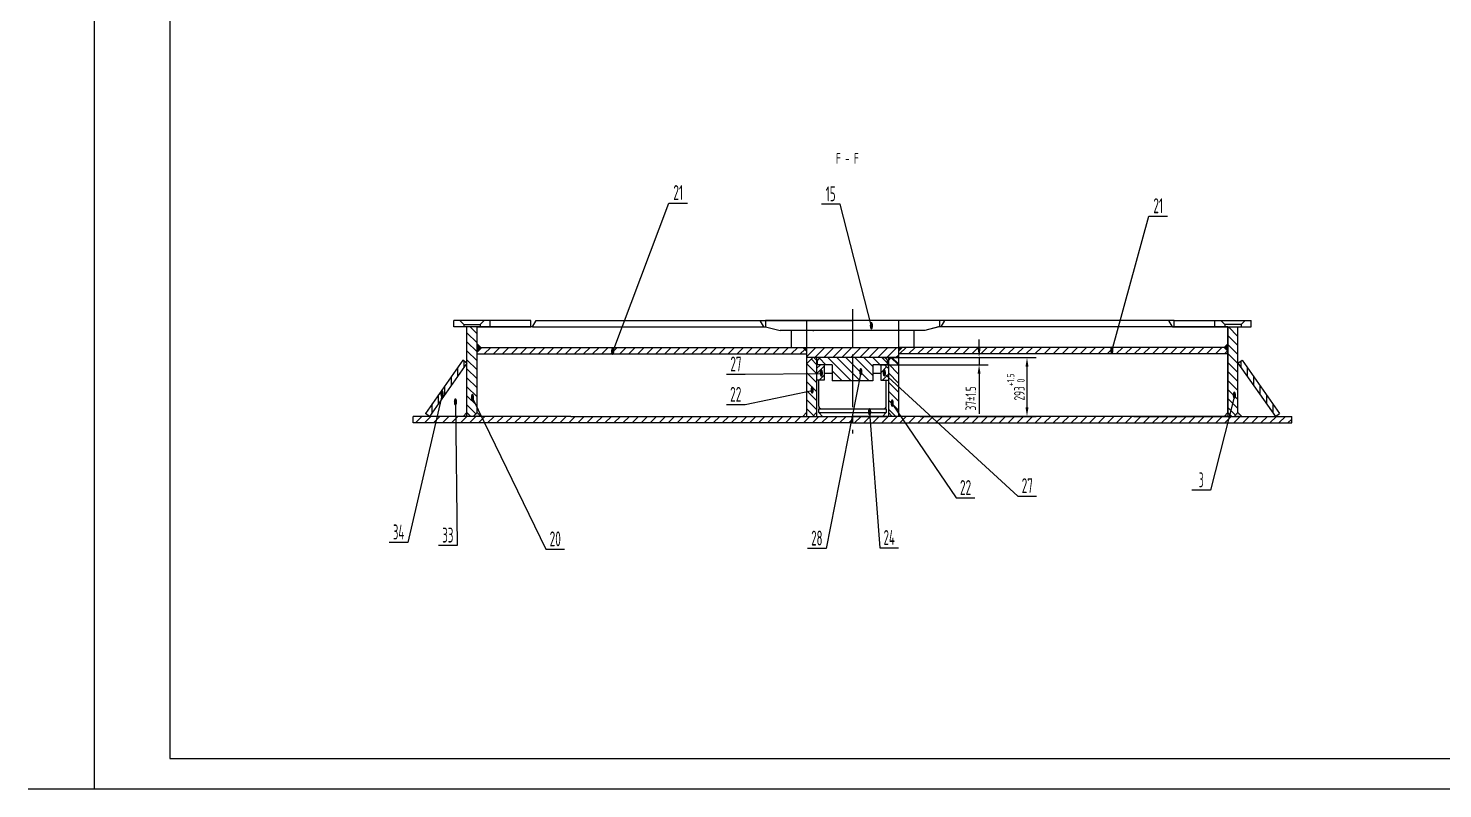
# Model space of a CAD drawing. Header units: millimetres. Extents: x 0 to 12943, y -98 to 8910.
# Drawn here: x 0 to 7035, y 0 to 3783 of the extents above; entities that cross this region are included whole.
import ezdxf
from ezdxf.enums import TextEntityAlignment as Align

# ---------------------------------------------------------------- set-up
doc = ezdxf.new("R2010")
doc.units = ezdxf.units.MM
doc.header["$LTSCALE"] = 150
doc.linetypes.add('G', pattern=[2, 1.25, -0.25, 0.25, -0.25])
for name, color, linetype in [('01', 7, 'Continuous'), ('02', 1, 'Continuous'), ('05', 4, 'G'), ('08', 1, 'Continuous'), ('11', 3, 'Continuous')]:
    doc.layers.add(name, color=color, linetype=linetype)
doc.styles.get("Standard").update_dxf_attribs({"font": 'isocp', "width": 0.707, "bigfont": 'intecad.shx'})
doc.dimstyles.new('INTE', dxfattribs={"dimscale": 15, "dimtxt": 3.5, "dimasz": 3, "dimexe": 3, "dimexo": 0, "dimgap": 1, "dimtad": 1, "dimdec": 3, "dimzin": 9, "dimdsep": 46, "dimtxsty": 'Standard', "dimcen": 0, "dimclrd": 1, "dimclre": 1, "dimclrt": 3, "dimaunit": 1, "dimadec": 0, "dimazin": 0, "dimtfac": 1, "dimtdec": 3, "dimtmove": 0, "dimatfit": 0, "dimfxl": 1, "dimarcsym": 0})
pattern_1 = [(135, (643.752, -2928.486), (-22.45064, -22.45064), [])]
pattern_2 = [(45, (643.752, 0), (-22.45064, 22.45064), [])]
pattern_3 = [(135, (643.752, 0), (-22.45064, -22.45064), [])]

# ---------------------------------------------------------------- blocks, each defined once
blk = doc.blocks.new('*D47')
at = {"layer": '08', "color": 1, "lineweight": -2}
for p, q in [((4295.8, 2145.3), (5012.4, 2145.3)), ((4967.4, 1897.3), (4967.4, 2100.3)), ((4436.7, 1852.3), (5012.4, 1852.3))]:
    blk.add_line(p, q, dxfattribs=at)
at = {"layer": '08', "color": 1}
for points in [[(4959.9, 2100.3), (4974.9, 2100.3), (4967.4, 2145.3)], [(4959.9, 1897.3), (4974.9, 1897.3), (4967.4, 1852.3)]]:
    blk.add_solid(points, dxfattribs=at)
at = {"layer": 'Defpoints', "color": 0}
for p in [(4295.8, 2145.3), (4967.4, 2145.3), (4436.7, 1852.3)]:
    blk.add_point(p, dxfattribs=at)
at = {"layer": '08', "color": 3, "insert": (4911.5, 1998.8), "char_height": 52.5, "attachment_point": 5, "rotation": 90}
blk.add_mtext('293{\\C3;\\H0.7x;\\S+1.5^  0;}', dxfattribs=at)
blk = doc.blocks.new('*D48')
at = {"layer": '08', "color": 1, "lineweight": -2}
for p, q in [((4729.1, 2190.3), (4729.1, 2235.3)), ((4245.9, 2145.3), (4774.1, 2145.3)), ((4729.1, 2145.3), (4729.1, 2109.3)), ((4249.3, 2109.3), (4774.1, 2109.3)), ((4729.1, 2064.3), (4729.1, 1865.2))]:
    blk.add_line(p, q, dxfattribs=at)
at = {"layer": '08', "color": 1}
for points in [[(4721.6, 2190.3), (4736.6, 2190.3), (4729.1, 2145.3)], [(4721.6, 2064.3), (4736.6, 2064.3), (4729.1, 2109.3)]]:
    blk.add_solid(points, dxfattribs=at)
at = {"layer": 'Defpoints', "color": 0}
for p in [(4245.9, 2145.3), (4249.3, 2109.3), (4729.1, 2109.3)]:
    blk.add_point(p, dxfattribs=at)
at = {"layer": '08', "color": 3, "insert": (4687.8, 1942.2), "char_height": 52.5, "attachment_point": 5, "rotation": 90}
blk.add_mtext('37%%p1.5', dxfattribs=at)
blk = doc.blocks.new('*U84')
at = {"layer": '01'}
for points in [[(25, 584), (25, 10)], [(25, 10), (831, 10)]]:
    blk.add_lwpolyline(points, dxfattribs=at)
at = {"layer": '02'}
for points in [[(0, 594), (0, 0)], [(0, 0), (841, 0)]]:
    blk.add_lwpolyline(points, dxfattribs=at)

msp = doc.modelspace()

# ---------------------------------------------------------------- hatches: boundary and pattern name
at = {"layer": '02', "linetype": 'Continuous'}
h = msp.add_hatch(dxfattribs=at)
h.set_pattern_fill('ANSI31', color=1, scale=10, angle=90, style=0)
h.set_pattern_definition(pattern_1)
h.paths.add_polyline_path([(2181.8177, 1871.2504), (2200.8177, 1852.2504), (2212.8177, 1852.2504), (2231.8177, 1871.2504), (2231.8177, 2297.2504), (2181.8177, 2297.2504)])
h = msp.add_hatch(dxfattribs=at)
h.set_pattern_fill('ANSI31', color=1, scale=10, angle=90, style=0)
h.set_pattern_definition(pattern_1)
h.paths.add_polyline_path([(5966.8177, 1871.2504), (5985.8177, 1852.2504), (5997.8177, 1852.2504), (6016.8177, 1871.2504), (6016.8177, 2297.2504), (5966.8177, 2297.2504)])
h = msp.add_hatch(color=1, dxfattribs=at)
h.paths.add_polyline_path([(2250.8177, 2195.2504), (2231.8177, 2214.2504), (2231.8177, 2195.2504)])
h.paths.add_polyline_path([(2231.8177, 2195.2504), (2231.8177, 2176.2504), (2250.8177, 2195.2504)])
h = msp.add_hatch(dxfattribs=at)
h.set_pattern_fill('ANSI31', color=1, scale=10, style=0)
h.set_pattern_definition(pattern_2)
h.paths.add_polyline_path([(3870.8177, 2163.2504), (3870.8177, 2176.2504), (3851.8177, 2195.2504), (2250.8177, 2195.2504), (2231.8177, 2176.2504), (2231.8177, 2163.2504)])
msp.add_hatch(color=1, dxfattribs=at).paths.add_polyline_path([(3870.8177, 2195.2504), (3851.8177, 2195.2504), (3870.8177, 2176.2504)])
h = msp.add_hatch(dxfattribs=at)
h.set_pattern_fill('ANSI31', color=1, scale=10, style=0)
h.set_pattern_definition(pattern_2)
h.paths.add_polyline_path([(4099.3177, 2195.2504), (4099.3177, 2145.2504), (4327.8177, 2145.2504), (4327.8177, 2195.2504)])
h.paths.add_polyline_path([(4099.3177, 2145.2504), (4099.3177, 2157.6341), (4099.3177, 2195.2504), (3870.8177, 2195.2504), (3870.8177, 2145.2504)])
h = msp.add_hatch(dxfattribs=at)
h.set_pattern_fill('ANSI31', color=1, scale=10, style=0)
h.set_pattern_definition(pattern_2)
h.paths.add_polyline_path([(4327.8177, 2163.2504), (4327.8177, 2176.2504), (4346.8177, 2195.2504), (5947.8177, 2195.2504), (5966.8177, 2176.2504), (5966.8177, 2163.2504)])
at = {"layer": '02'}
msp.add_hatch(color=256, dxfattribs=at).paths.add_polyline_path([(4346.8177, 2195.2504), (4327.8177, 2195.2504), (4327.8177, 2176.2504)])
at = {"layer": '02', "linetype": 'Continuous'}
h = msp.add_hatch(color=1, dxfattribs=at)
h.paths.add_polyline_path([(5947.8177, 2195.2504), (5966.8177, 2214.2504), (5966.8177, 2195.2504)])
h.paths.add_polyline_path([(5966.8177, 2195.2504), (5966.8177, 2176.2504), (5947.8177, 2195.2504)])
h = msp.add_hatch(dxfattribs=at)
h.set_pattern_fill('ANSI31', color=1, scale=10, angle=45, style=0)
h.set_pattern_definition([(90, (643.752, 0), (-31.75, 5e-15), [])])
h.paths.add_polyline_path([(2161.3875, 2131.659), (1975.6101, 1866.9763), (1995.8177, 1852.2504), (2181.8177, 2117.2504)])
h = msp.add_hatch(dxfattribs=at)
h.set_pattern_fill('ANSI31', color=1, scale=10, angle=90, style=0)
h.set_pattern_definition(pattern_3)
h.paths.add_polyline_path([(3920.8177, 2132.2504), (3907.8177, 2145.2504), (3902.8177, 2145.2504), (3870.8177, 2113.2504), (3870.8177, 1852.2504), (3901.8177, 1852.2504), (3920.8177, 1871.2504)])
h.paths.add_polyline_path([(4277.8177, 1871.2504), (4296.8177, 1852.2504), (4327.8177, 1852.2504), (4327.8177, 2113.2504), (4295.8177, 2145.2504), (4290.8177, 2145.2504), (4277.8177, 2132.2504)])
h = msp.add_hatch(dxfattribs=at)
h.set_pattern_fill('ANSI31', color=1, scale=10, angle=90, style=0)
h.set_pattern_definition(pattern_3)
h.paths.add_polyline_path([(4200.8177, 2109.2504), (4273.8177, 2109.2504), (4273.8177, 2132.2504), (4260.8177, 2145.2504), (4099.3177, 2145.2504), (4099.3177, 2029.2504), (4200.8177, 2029.2504)])
h.paths.add_polyline_path([(4099.3177, 2145.2504), (3937.8177, 2145.2504), (3924.8177, 2132.2504), (3924.8177, 2109.2504), (3997.8177, 2109.2504), (3997.8177, 2029.2504), (4099.3177, 2029.2504)])
h = msp.add_hatch(dxfattribs=at)
h.set_pattern_fill('ANSI31', color=1, scale=10, angle=45, style=0)
h.paths.add_polyline_path([(6037.248, 2131.659), (6223.0253, 1866.9763), (6202.8177, 1852.2504), (6016.8177, 2117.2504)])
h = msp.add_hatch(dxfattribs=at)
h.set_pattern_fill('ANSI31', color=1, scale=10, style=0)
h.set_pattern_definition(pattern_2)
h.paths.add_polyline_path([(4277.8177, 2085.4565), (4277.8177, 2090.2504), (4258.8177, 2109.2504), (4239.8177, 2109.2504), (4239.8177, 2033.2504), (4277.8177, 2033.2504)])
h.paths.add_polyline_path([(3958.8177, 2109.2504), (3939.8177, 2109.2504), (3920.8177, 2090.2504), (3920.8177, 2033.2504), (3958.8177, 2033.2504)])
h = msp.add_hatch(dxfattribs=at)
h.set_pattern_fill('ANSI31', color=1, scale=10, style=0)
h.set_pattern_definition(pattern_2)
h.paths.add_polyline_path([(4099.3177, 1820.2504), (4099.3177, 1852.2504), (3931.0677, 1852.2504), (2699.3177, 1852.2504), (1914.3177, 1852.2504), (1914.3177, 1820.2504), (2054.3177, 1820.2504), (2359.3177, 1820.2504)])
h = msp.add_hatch(color=1, dxfattribs=at)
h.paths.add_polyline_path([(2250.8177, 1852.2504), (2231.8177, 1871.2504), (2231.8177, 1852.2504)])
h.paths.add_polyline_path([(2231.8177, 1852.2504), (2231.8177, 1871.2504), (2212.8177, 1852.2504)])
h.paths.add_polyline_path([(2200.8177, 1852.2504), (2181.8177, 1871.2504), (2181.8177, 1852.2504)])
h.paths.add_polyline_path([(2181.8177, 1871.2504), (2162.8177, 1852.2504), (2181.8177, 1852.2504)])
h = msp.add_hatch(dxfattribs=at)
h.set_pattern_fill('ANSI31', color=1, scale=10, style=0)
h.paths.add_polyline_path([(4099.3177, 1820.2504), (4099.3177, 1852.2504), (4267.5677, 1852.2504), (5499.3177, 1852.2504), (6284.3177, 1852.2504), (6284.3177, 1820.2504), (6144.3177, 1820.2504), (5839.3177, 1820.2504)])
h = msp.add_hatch(color=1, dxfattribs=at)
h.paths.add_polyline_path([(5947.8177, 1852.2504), (5966.8177, 1871.2504), (5966.8177, 1852.2504)])
h.paths.add_polyline_path([(5966.8177, 1852.2504), (5966.8177, 1871.2504), (5985.8177, 1852.2504)])
h.paths.add_polyline_path([(5997.8177, 1852.2504), (6016.8177, 1871.2504), (6016.8177, 1852.2504)])
h.paths.add_polyline_path([(6016.8177, 1871.2504), (6035.8177, 1852.2504), (6016.8177, 1852.2504)])

# ---------------------------------------------------------------- linework, layer by layer
for p, q in [((3794.3177, 2279.2504), (3794.3177, 2195.2504)), ((4404.3177, 2279.2504), (4404.3177, 2195.2504)), ((5966.8177, 2297.2504), (5966.8177, 1852.2504)), ((3958.8177, 2068.1504), (3997.8177, 2068.1504)), ((4200.8177, 2068.1504), (4239.8177, 2068.1504)), ((3931.8177, 1903.3504), (3931.8177, 2033.2504)), ((4267.4177, 1903.3504), (4267.4177, 2033.2504)), ((3440.3177, 1852.2504), (4093.3177, 1852.2504)), ((3944.8177, 1890.3504), (4254.4177, 1890.3504)), ((4758.3177, 1852.2504), (4105.3177, 1852.2504))]:
    msp.add_line(p, q)
for centre, start, end in [((3944.8177, 1903.3504), 180, 270), ((4254.4177, 1903.3504), 270, 0)]:
    msp.add_arc(centre, 13, start, end)
at = {"layer": '01', "color": 7, "linetype": 'Continuous'}
for p, q in [((2499.3177, 2329.2504), (2116.8177, 2329.2504)), ((2116.8177, 2297.2504), (2116.8177, 2329.2504)), ((2296.8177, 2297.2504), (2296.8177, 2329.2504)), ((2499.3177, 2297.2504), (2499.3177, 2329.2504)), ((2508.3177, 2297.2504), (2526.3177, 2329.2504)), ((2526.3177, 2329.2504), (4099.3177, 2329.2504)), ((3657.8177, 2297.2504), (3639.8177, 2329.2504)), ((3870.8177, 2329.2504), (3870.8177, 2279.2504)), ((3870.8177, 2329.2504), (3870.8177, 2279.2504)), ((5699.3177, 2329.2504), (4099.3177, 2329.2504)), ((4327.8177, 2329.2504), (4327.8177, 2279.2504)), ((4540.8177, 2297.2504), (4558.8177, 2329.2504)), ((5690.3177, 2297.2504), (5672.3177, 2329.2504)), ((5699.3177, 2329.2504), (6081.8177, 2329.2504)), ((5699.3177, 2297.2504), (5699.3177, 2329.2504)), ((5901.8177, 2297.2504), (5901.8177, 2329.2504)), ((5901.8177, 2297.2504), (5901.8177, 2329.2504)), ((6081.8177, 2297.2504), (6081.8177, 2329.2504)), ((2296.8177, 2297.2504), (2116.8177, 2297.2504)), ((2181.8177, 1871.2504), (2181.8177, 2297.2504)), ((2231.8177, 1871.2504), (2231.8177, 2297.2504)), ((2231.8177, 2297.2504), (2499.3177, 2297.2504)), ((2508.3177, 2297.2504), (2296.8177, 2297.2504)), ((2508.3177, 2297.2504), (3670.6598, 2297.2504)), ((3794.3177, 2279.2504), (3794.3177, 2195.2504)), ((3870.8177, 2279.2504), (3870.8177, 1852.2504)), ((3902.8177, 2279.2504), (3907.8177, 2279.2504)), ((4327.8177, 2279.2504), (4327.8177, 1852.2504)), ((4404.3177, 2279.2504), (4404.3177, 2195.2504)), ((5690.3177, 2297.2504), (4527.9756, 2297.2504)), ((5690.3177, 2297.2504), (5901.8177, 2297.2504)), ((5966.8177, 2297.2504), (5699.3177, 2297.2504)), ((5901.8177, 2297.2504), (6081.8177, 2297.2504)), ((5966.8177, 1871.2504), (5966.8177, 2297.2504)), ((6016.8177, 1871.2504), (6016.8177, 2297.2504)), ((2231.8177, 2214.2504), (2250.8177, 2195.2504)), ((2231.8177, 2195.2504), (3870.8177, 2195.2504)), ((2231.8177, 2176.2504), (2250.8177, 2195.2504)), ((2526.3177, 2195.2504), (4327.8177, 2195.2504)), ((3851.8177, 2195.2504), (3870.8177, 2176.2504)), ((5966.8177, 2195.2504), (4327.8177, 2195.2504)), ((4346.8177, 2195.2504), (4327.8177, 2176.2504)), ((5966.8177, 2214.2504), (5947.8177, 2195.2504)), ((5966.8177, 2176.2504), (5947.8177, 2195.2504)), ((2231.8177, 2163.2504), (3870.8177, 2163.2504)), ((3902.8177, 2145.2504), (3870.8177, 2113.2504)), ((3920.8177, 2145.2504), (3920.8177, 1852.2504)), ((4277.8177, 2145.2504), (4277.8177, 1852.2504)), ((4295.8177, 2145.2504), (4327.8177, 2113.2504)), ((5966.8177, 2163.2504), (4327.8177, 2163.2504)), ((2699.3177, 1852.2504), (1914.3177, 1852.2504)), ((2699.3177, 1852.2504), (4099.3177, 1852.2504)), ((3870.8177, 1871.2504), (3851.8177, 1852.2504)), ((3870.8177, 1852.2504), (3884.7091, 1852.2504)), ((3870.8177, 1852.2504), (3901.8177, 1852.2504)), ((3920.8177, 1871.2504), (3901.8177, 1852.2504)), ((5499.3177, 1852.2504), (4099.3177, 1852.2504)), ((4277.8177, 1871.2504), (4296.8177, 1852.2504)), ((4327.8177, 1852.2504), (4296.8177, 1852.2504)), ((4327.8177, 1852.2504), (4313.9263, 1852.2504)), ((5499.3177, 1852.2504), (6284.3177, 1852.2504)), ((2359.3177, 1820.2504), (2054.3177, 1820.2504)), ((5839.3177, 1820.2504), (6144.3177, 1820.2504))]:
    msp.add_line(p, q, dxfattribs=at)
at = {"layer": '01'}
for p, q in [((2166.8177, 2310.2504), (2146.8739, 2329.2504)), ((2246.8177, 2310.2504), (2266.7616, 2329.2504)), ((4531.8177, 2329.2504), (3666.8177, 2329.2504)), ((3666.8177, 2329.2504), (3666.8177, 2298.2504)), ((3666.8177, 2329.2504), (3666.8177, 2298.2504)), ((3666.8177, 2329.2504), (3666.8177, 2298.2504)), ((3666.8177, 2329.2504), (3666.8177, 2298.2504)), ((4531.8177, 2329.2504), (4531.8177, 2298.2504)), ((4531.8177, 2329.2504), (4531.8177, 2298.2504)), ((5951.8177, 2310.2504), (5931.8739, 2329.2504)), ((6031.8177, 2310.2504), (6051.7616, 2329.2504)), ((2166.8177, 2310.2504), (2166.8177, 2297.2504)), ((2166.8177, 2310.2504), (2246.8177, 2310.2504)), ((2246.8177, 2310.2504), (2246.8177, 2297.2504)), ((3666.8177, 2298.2504), (3739.8177, 2279.2504)), ((4458.8177, 2279.2504), (3739.8177, 2279.2504)), ((4458.8177, 2279.2504), (4404.3177, 2279.2504)), ((4531.8177, 2298.2504), (4458.8177, 2279.2504)), ((4527.9756, 2297.2504), (4458.8177, 2279.2504)), ((5966.8177, 2297.2504), (4527.9756, 2297.2504)), ((6031.8177, 2310.2504), (5951.8177, 2310.2504)), ((5951.8177, 2310.2504), (5951.8177, 2297.2504)), ((6031.8177, 2310.2504), (6031.8177, 2297.2504)), ((2161.3875, 2131.659), (1975.6101, 1866.9763)), ((2181.8177, 2117.2504), (1995.8177, 1852.2504)), ((2181.8177, 2117.2504), (2161.3875, 2131.659)), ((2181.8177, 1852.2504), (2181.8177, 2117.2504)), ((4099.3177, 2145.2504), (3870.8177, 2145.2504)), ((3907.8177, 2145.2504), (3920.8177, 2132.2504)), ((3937.8177, 2145.2504), (3924.8177, 2132.2504)), ((3924.8177, 2109.2504), (3924.8177, 2132.2504)), ((4327.8177, 2145.2504), (3937.8177, 2145.2504)), ((4260.8177, 2145.2504), (4273.8177, 2132.2504)), ((4273.8177, 2109.2504), (4273.8177, 2132.2504)), ((4290.8177, 2145.2504), (4277.8177, 2132.2504)), ((6016.8177, 2117.2504), (6037.248, 2131.659)), ((6016.8177, 2117.2504), (6202.8177, 1852.2504)), ((6037.248, 2131.659), (6223.0253, 1866.9763)), ((3939.8177, 2109.2504), (3920.8177, 2090.2504)), ((3920.8177, 2085.4565), (3920.8177, 2028.4565)), ((3997.8177, 2109.2504), (3924.8177, 2109.2504)), ((3958.8177, 2109.2504), (3939.8177, 2109.2504)), ((3962.8177, 2109.2504), (3943.8177, 2109.2504)), ((3962.8177, 2109.2504), (3943.8177, 2109.2504)), ((3958.8177, 2109.2504), (3958.8177, 2033.2504)), ((3997.8177, 2109.2504), (3997.8177, 2029.2504)), ((4273.8177, 2109.2504), (4200.8177, 2109.2504)), ((4200.8177, 2109.2504), (4200.8177, 2029.2504)), ((4235.8177, 2109.2504), (4254.8177, 2109.2504)), ((4239.8177, 2109.2504), (4239.8177, 2033.2504)), ((4239.8177, 2109.2504), (4258.8177, 2109.2504)), ((4258.8177, 2109.2504), (4277.8177, 2090.2504)), ((4277.8177, 2085.4565), (4277.8177, 2028.4565)), ((3958.8177, 2033.2504), (3920.8177, 2033.2504)), ((4200.8177, 2029.2504), (3997.8177, 2029.2504)), ((4239.8177, 2033.2504), (4277.8177, 2033.2504)), ((1914.3177, 1820.2504), (1914.3177, 1852.2504)), ((1995.8177, 1852.2504), (1975.6101, 1866.9763)), ((2181.8177, 1871.2504), (2162.8177, 1852.2504)), ((2181.8177, 1871.2504), (2200.8177, 1852.2504)), ((2231.8177, 1871.2504), (2212.8177, 1852.2504)), ((2231.8177, 1871.2504), (2250.8177, 1852.2504)), ((3931.0677, 1852.2504), (4267.5677, 1852.2504)), ((3931.3177, 1871.2504), (3931.3177, 1890.2504)), ((3931.3177, 1890.2504), (4267.3177, 1890.2504)), ((3931.3177, 1871.2504), (3950.3177, 1852.2504)), ((3931.3177, 1871.2504), (4267.3177, 1871.2504)), ((3950.3177, 1852.2504), (4248.3177, 1852.2504)), ((4248.3177, 1852.2504), (4267.3177, 1871.2504)), ((4267.3177, 1890.2504), (4267.3177, 1871.2504)), ((5966.8177, 1852.2504), (4404.3177, 1852.2504)), ((5966.8177, 1871.2504), (5947.8177, 1852.2504)), ((5966.8177, 1871.2504), (5985.8177, 1852.2504)), ((6016.8177, 1871.2504), (5997.8177, 1852.2504)), ((6016.8177, 1871.2504), (6035.8177, 1852.2504)), ((6202.8177, 1852.2504), (6223.0253, 1866.9763)), ((6284.3177, 1820.2504), (6284.3177, 1852.2504)), ((2054.3177, 1820.2504), (1914.3177, 1820.2504)), ((4099.3177, 1820.2504), (2359.3177, 1820.2504)), ((4099.3177, 1820.2504), (5839.3177, 1820.2504)), ((6144.3177, 1820.2504), (6284.3177, 1820.2504))]:
    msp.add_line(p, q, dxfattribs=at)
at = {"layer": '02'}
for p, q in [((2906.6842, 2173.1293), (3185.9513, 2914.0365)), ((3185.9513, 2914.0365), (3278.9513, 2914.0365)), ((4037.5242, 2907.8398), (3944.5242, 2907.8398)), ((4193.4743, 2299.575), (4037.5242, 2907.8398)), ((5389.2662, 2177.6205), (5573.3671, 2848.5832)), ((5573.3671, 2848.5832), (5666.3671, 2848.5832)), ((3566.3818, 2060.9008), (3473.3818, 2060.9008)), ((3944.4751, 2064.2656), (3566.3818, 2060.9008)), ((4140.7892, 2070.7219), (3968.7491, 1194.8905)), ((4257.6388, 2065.5322), (4922.422, 1455.6858)), ((3898.8113, 1979.8639), (3565.3028, 1910.1814)), ((2057.7804, 1960.9003), (1888.1256, 1225.4616)), ((2124.6088, 1920.3919), (2133.1751, 1209.7545)), ((2209.1951, 1942.6483), (2574.4921, 1191.0901)), ((3565.3028, 1910.1814), (3472.3028, 1910.1814)), ((4296.8665, 1914.6446), (4615.2255, 1446.5573)), ((5998.7949, 1953.9637), (5880.5586, 1484.753)), ((4184.5388, 1871.2504), (4235.5977, 1197.8947)), ((5880.5586, 1484.753), (5787.5586, 1484.753)), ((4615.2255, 1446.5573), (4708.2255, 1446.5573)), ((4922.422, 1455.6858), (5015.422, 1455.6858)), ((1888.1256, 1225.4616), (1795.1256, 1225.4616)), ((2133.1751, 1209.7545), (2040.1751, 1209.7545)), ((4235.5977, 1197.8947), (4328.5977, 1197.8947)), ((2574.4921, 1191.0901), (2667.4921, 1191.0901)), ((3968.7491, 1194.8905), (3875.7491, 1194.8905))]:
    msp.add_line(p, q, dxfattribs=at)
msp.add_lwpolyline([(0, 0), (8410, 0)], dxfattribs=at)
at = {"layer": '05', "color": 4, "linetype": 'G'}
for p, q in [((4099.3177, 2385.3937), (4099.3177, 1766.8915)), ((4099.3177, 2375.9947), (4099.3177, 2214.0941)), ((4099.3177, 2157.6341), (4099.3177, 2012.1231))]:
    msp.add_line(p, q, dxfattribs=at)

# ---------------------------------------------------------------- block references
at = {"layer": '05', "xscale": 15, "yscale": 15, "zscale": 15}
msp.add_blockref('*U84', (328.3417, 0), dxfattribs=at)

# ---------------------------------------------------------------- texts
at = {"layer": '02', "width": 0.605172}
for p, p2 in [((4184.4743, 2284.575), (4202.4743, 2284.575)), ((2897.6842, 2158.1293), (2915.6842, 2158.1293)), ((5380.2662, 2162.6205), (5398.2662, 2162.6205)), ((3935.4751, 2049.2656), (3953.4751, 2049.2656)), ((4131.7892, 2055.7219), (4149.7892, 2055.7219)), ((4248.6388, 2050.5322), (4266.6388, 2050.5322)), ((2048.7804, 1945.9003), (2066.7804, 1945.9003)), ((3889.8113, 1964.8639), (3907.8113, 1964.8639)), ((5989.7949, 1938.9637), (6007.7949, 1938.9637)), ((2115.6088, 1905.3919), (2133.6088, 1905.3919)), ((2200.1951, 1927.6483), (2218.1951, 1927.6483)), ((4287.8665, 1899.6446), (4305.8665, 1899.6446)), ((4175.5388, 1856.2504), (4193.5388, 1856.2504))]:
    msp.add_text('●', height=30, dxfattribs=at).set_placement(p, p2, align=Align.FIT)
at = {"layer": '11'}
for s, height, width, p, p2 in [('21', 74.24621, 0.623098, (3208.1634, 2929.0365), (3256.7392, 2929.0365)), ('15', 74.24621, 0.609833, (3966.3157, 2922.8398), (4015.7328, 2922.8398)), ('21', 74.24621, 0.623098, (5595.5792, 2863.5832), (5644.155, 2863.5832)), ('27', 74.24621, 0.601243, (3491.9818, 2075.9008), (3547.7818, 2075.9008)), ('22', 74.24621, 0.573679, (3490.9028, 1925.1814), (3546.7028, 1925.1814)), ('3', 74.2462, 0.527686, (5822.4731, 1499.753), (5845.6442, 1499.753)), ('22', 74.24621, 0.573679, (4633.8255, 1461.5573), (4689.6255, 1461.5573)), ('27', 74.24621, 0.601243, (4941.022, 1470.6858), (4996.822, 1470.6858)), ('34', 74.24621, 0.556706, (1813.7256, 1240.4616), (1869.5256, 1240.4616)), ('33', 74.24621, 0.581958, (2058.7751, 1224.7545), (2114.5751, 1224.7545)), ('20', 74.24621, 0.600864, (2593.0921, 1206.0901), (2648.8921, 1206.0901)), ('28', 74.24621, 0.601243, (3894.3491, 1209.8905), (3950.1491, 1209.8905)), ('24', 74.24621, 0.556706, (4254.1977, 1212.8947), (4309.9977, 1212.8947))]:
    msp.add_text(s, height=height, dxfattribs=dict(at, width=width)).set_placement(p, p2, align=Align.FIT)
at = {"layer": '11', "color": 3, "linetype": 'Continuous', "insert": (4017.5227, 3161.9841), "char_height": 52.5, "attachment_point": 1}
msp.add_mtext('F - F', dxfattribs=at)

# ---------------------------------------------------------------- dimensions: what is measured, and where the dimension line sits
at = {"layer": '08'}
for base, p1, p2, text, picture, middle in [((4729.076, 2109.2504), (4245.8658, 2145.2504), (4249.3177, 2109.2504), '37%%p1.5', '*D48', (4687.826, 1942.2378)), ((4967.3909, 2145.2504), (4436.6603, 1852.2504), (4295.8177, 2145.2504), '293{\\C3;\\H0.7x;\\S+1.5^  0;}', '*D47', (4911.5038, 1998.7504))]:
    dim = msp.add_linear_dim(base=base, p1=p1, p2=p2, angle=90, text=text, dimstyle='INTE', dxfattribs=at)
    dim.commit()
    dim.dimension.update_dxf_attribs({"geometry": picture, "text_midpoint": middle})

doc.saveas('drawing.dxf')
